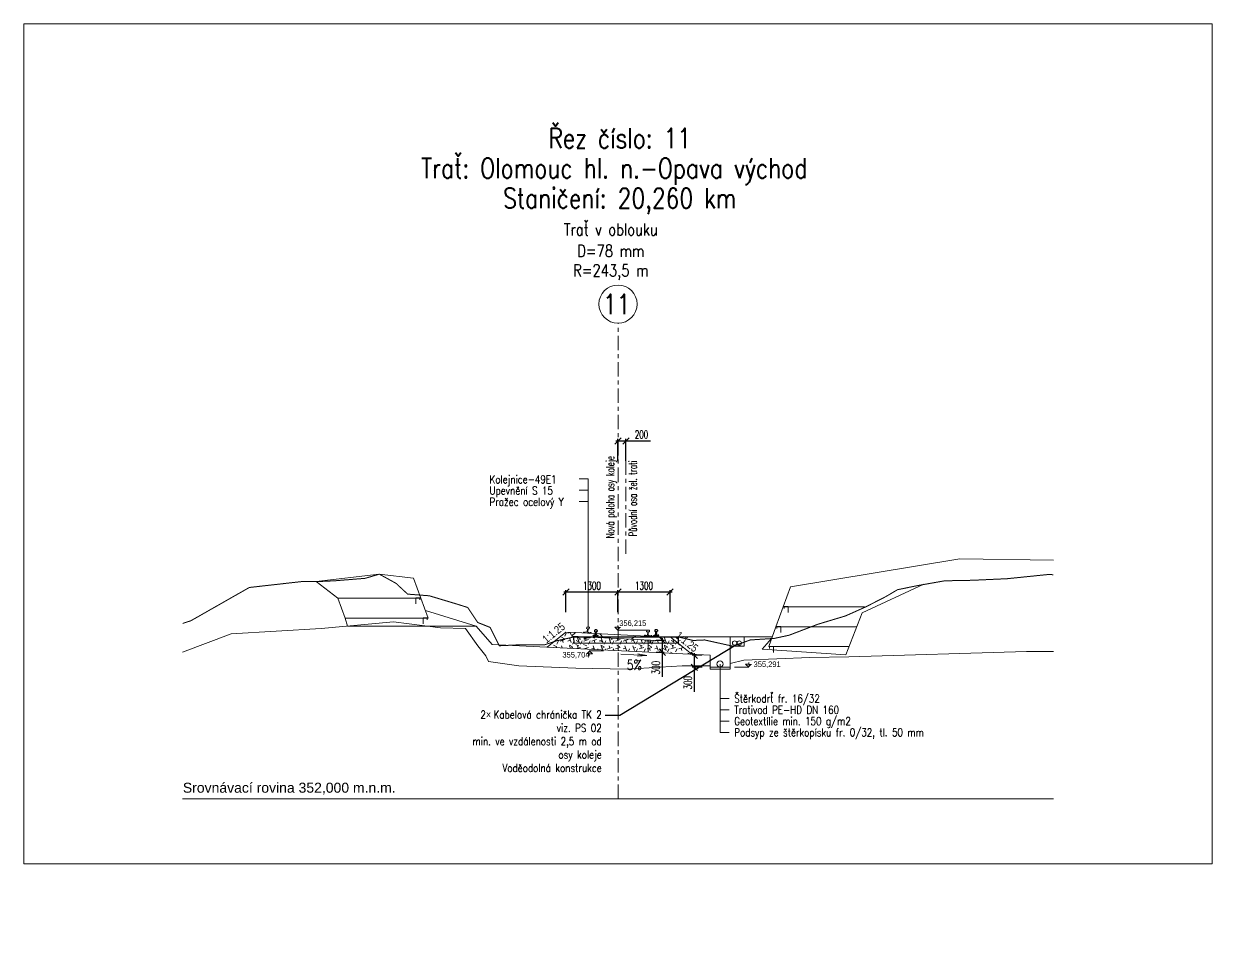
# Model space of a CAD drawing. Header units: millimetres. Extents: x -533422 to -532014, y -1115269 to -1112931.
# Drawn here: x -533002.33 to -532972.63, y -1112954.31 to -1112931.2 of the extents above; entities that cross this region are included whole.
import ezdxf
from ezdxf import colors
from ezdxf.entities.mleader import LeaderData, LeaderLine
from ezdxf.enums import TextEntityAlignment as Align
from ezdxf.math import Vec2, Vec3

# ---------------------------------------------------------------- set-up
doc = ezdxf.new("R2010")
doc.units = ezdxf.units.MM
doc.header["$PDMODE"] = 3
doc.header["$PDSIZE"] = 0.5
doc.linetypes.add('ACAD_ISO10W100', pattern=[18, 12, -3, 0, -3])
for name, color, linetype in [('002 Linie  svahu', 8, 'Continuous'), ('_původní pražec-řezy', 7, 'Continuous'), ('_vodítka-řezy', 4, 'Continuous')]:
    doc.layers.add(name, color=color, linetype=linetype)
for name, color, linetype, lineweight in [('_popisy-řezy', 1, 'Continuous', 18), ('_příčné řezy-řezy', 1, 'Continuous', 20), ('_svršek-řezy', 1, 'Continuous', 18), ('_šrafy-řezy', 1, 'Continuous', 15), ('původní terén', 7, 'Continuous', 15), ('stránka A4', 3, 'Continuous', 0)]:
    doc.layers.add(name, color=color, linetype=linetype, lineweight=lineweight)
doc.styles.add('ARI 1_50(01)', font='arial.ttf', dxfattribs={"height": 0.2})
doc.styles.add('promile', font='romans71n.shx', dxfattribs={"width": 0.8})
doc.styles.get("Standard").update_dxf_attribs({"font": 'arial.ttf'})
doc.styles.add('Standard 1_100', font='romans.shx', dxfattribs={"width": 0.65, "height": 0.2})
doc.styles.add('‰', font='romans71n.shx', dxfattribs={"width": 0.8})
doc.dimstyles.new('1_100', dxfattribs={"dimtxt": 0.2, "dimasz": 0.16, "dimexe": 0.05, "dimexo": 0.2, "dimgap": 0.06, "dimtad": 1, "dimdec": 0, "dimlfac": 1000, "dimrnd": 5, "dimzin": 0, "dimtxsty": 'Standard 1_100', "dimblk": 'OBLIQUE', "dimcen": 2.5, "dimdle": 0.05, "dimclrd": 256, "dimclre": 256, "dimclrt": 1, "dimadec": 0, "dimazin": 0, "dimtfac": 1, "dimtdec": 0, "dimtmove": 0, "dimatfit": 3, "dimfxl": 0.5, "dimfxlon": 1, "dimtfillclr": 256, "dimarcsym": 0})

# ---------------------------------------------------------------- blocks, each defined once
blk = doc.blocks.new('RC_VYZNA')
for p, q in [((-2, 2), (0, 2)), ((0, 0), (-2, 2)), ((0, 2), (0, 3))]:
    blk.add_line(p, q)
blk.add_solid([(0, 0), (0, 0), (0, 2), (2, 2)])
blk = doc.blocks.new('Původní svršek')
at = {"layer": '_vodítka-řezy', "color": 12, "linetype": 'ACAD_ISO10W100', "lineweight": 0, "ltscale": 0.03, "extrusion": (0, 1, 6.12303e-17)}
blk.add_line((-675139.828, -974938.843), (-675139.828, -974936.508), dxfattribs=at)
at = {"layer": '_vodítka-řezy', "style": 'Standard 1_100', "width": 0.65}
blk.add_text('Původní osa žel. trati', height=0.2, rotation=90, dxfattribs=at).set_placement((-675139.558, -974936.508), align=Align.RIGHT)
blk = doc.blocks.new('A$C249728DF')
at = {"color": 7}
for p, q in [((0.715, 0.105), (0.717, 0.08)), ((0.74, 0.075), (0.719, 0.079)), ((0.752, 0.026), (0.749, 0.056)), ((0.766, 0.028), (0.762, 0.058)), ((0.766, 0.078), (0.785, 0.087)), ((0.782, 0.114), (0.786, 0.09)), ((-0.807, -0.149), (-0.807, -0.143)), ((-0.805, -0.14), (-0.792, -0.138)), ((-0.744, -0.149), (-0.805, -0.151)), ((-0.759, -0.127), (-0.784, -0.136)), ((-0.782, -0.015), (-0.783, -0.039)), ((-0.761, -0.048), (-0.781, -0.041)), ((-0.753, -0.097), (-0.754, -0.067)), ((-0.744, -0.149), (-0.683, -0.147)), ((-0.739, -0.097), (-0.74, -0.067)), ((-0.735, -0.047), (-0.714, -0.039)), ((-0.731, -0.126), (-0.705, -0.133)), ((-0.715, -0.013), (-0.713, -0.037)), ((-0.685, -0.136), (-0.698, -0.135)), ((-0.682, -0.145), (-0.682, -0.139)), ((0.704, -0.031), (0.703, -0.025)), ((0.705, -0.022), (0.718, -0.018)), ((0.766, -0.025), (0.706, -0.033)), ((0.749, -0.004), (0.725, -0.016)), ((0.766, -0.025), (0.827, -0.017)), ((0.777, 0), (0.804, -0.005)), ((0.824, -0.006), (0.811, -0.006)), ((0.828, -0.015), (0.827, -0.009))]:
    blk.add_line(p, q, dxfattribs=at)
blk.add_lwpolyline([(-1.269, -0.381), (-1.283, -0.219), (1.309, -0.006), (1.322, -0.168), (-1.269, -0.381)], dxfattribs=at)
for centre, radius, start, end in [((-0.74, -0.3), 0.3, 90.0237, 91.8383), ((-0.74, -0.08), 0.08, 80.204, 90.0475), ((0.728, 0.106), 0.013, 109.1975, 184.2723), ((0.719, 0.081), 0.002, 184.2723, 259.1282), ((0.75, 0.043), 0.08, 99.3539, 109.1975), ((0.786, -0.174), 0.3, 97.5631, 99.3778), ((0.739, 0.068), 0.007, 17.9715, 79.1282), ((0.669, 0.045), 0.08, 7.5631, 17.9715), ((0.786, -0.174), 0.3, 95.7485, 97.5631), ((0.746, 0.002), 0.007, 295.9902, 356.0557), ((0.634, 0.01), 0.12, 356.0557, 7.5631), ((0.764, 0.045), 0.08, 85.9288, 95.7724), ((0.769, 0.072), 0.007, 115.9981, 177.1547), ((0.842, 0.068), 0.08, 177.1547, 187.5631), ((0.885, 0.044), 0.12, 187.5631, 199.0706), ((0.769, 0.111), 0.013, 10.854, 85.9288), ((0.779, 0.007), 0.007, 199.0706, 259.136), ((0.784, 0.089), 0.002, 295.9981, 10.854), ((-0.804, -0.143), 0.003, 99.583, 181.8383), ((-0.805, -0.149), 0.0015, 181.8383, 271.8383), ((-0.798, -0.098), 0.04, 279.583, 290.2654), ((-0.781, -0.039), 0.002, 178.5474, 253.4034), ((-0.769, -0.015), 0.013, 103.4727, 178.5474), ((-0.754, -0.08), 0.08, 93.6291, 103.4727), ((-0.763, -0.054), 0.007, 12.2467, 73.4034), ((-0.74, -0.3), 0.3, 91.8383, 93.653), ((-0.762, -0.12), 0.007, 290.2654, 350.3308), ((-0.834, -0.07), 0.08, 1.8383, 12.2467), ((-0.873, -0.101), 0.12, 350.3308, 1.8383), ((-0.66, -0.064), 0.08, 171.4299, 181.8383), ((-0.732, -0.053), 0.007, 110.2733, 171.4299), ((-0.619, -0.093), 0.12, 181.8383, 193.3458), ((-0.729, -0.119), 0.007, 193.3458, 253.4112), ((-0.728, -0.014), 0.013, 5.1292, 80.204), ((-0.715, -0.037), 0.002, 290.2733, 5.1292), ((-0.694, -0.095), 0.04, 253.4112, 264.0936), ((-0.685, -0.139), 0.003, 1.8383, 84.0936), ((-0.683, -0.145), 0.0015, 271.8383, 1.8383), ((0.706, -0.025), 0.003, 105.3078, 187.5631), ((0.706, -0.031), 0.0015, 187.5631, 277.5631), ((0.708, 0.02), 0.04, 285.3078, 295.9902), ((0.811, 0.034), 0.04, 259.136, 269.8184), ((0.824, -0.009), 0.003, 7.5631, 89.8184), ((0.827, -0.015), 0.0015, 277.5631, 7.5631)]:
    blk.add_arc(centre, radius, start, end, dxfattribs=at)
blk = doc.blocks.new('_Oblique')
at = {"color": 0, "linetype": 'ByBlock', "lineweight": -2}
blk.add_line((0.5, 0.5), (-0.5, -0.5), dxfattribs=at)
blk = doc.blocks.new('*D113')
at = {"layer": '_příčné řezy-řezy', "linetype": 'Continuous', "lineweight": -2}
for p, q in [((-532987.432, -1112945.408), (-532988.832, -1112945.408)), ((-532988.782, -1112945.908), (-532988.782, -1112945.358)), ((-532987.482, -1112945.408), (-532987.482, -1112945.458))]:
    blk.add_line(p, q, dxfattribs=at)
at = {"layer": 'Defpoints', "color": 0}
for p in [(-532988.782, -1112945.408), (-532987.482, -1112945.373), (-532988.782, -1112946.527)]:
    blk.add_point(p, dxfattribs=at)
at = {"layer": '_příčné řezy-řezy', "lineweight": -2, "xscale": 0.16, "yscale": 0.16, "zscale": 0.16, "rotation": 180}
blk.add_blockref('_Oblique', (-532988.782, -1112945.408), dxfattribs=at)
at = {"layer": '_příčné řezy-řezy', "lineweight": -2, "xscale": 0.16, "yscale": 0.16, "zscale": 0.16}
blk.add_blockref('_Oblique', (-532987.482, -1112945.408), dxfattribs=at)
at = {"layer": '_příčné řezy-řezy', "color": 1, "lineweight": 9, "insert": (-532988.132, -1112945.248), "char_height": 0.2, "attachment_point": 5, "style": 'Standard 1_100'}
blk.add_mtext('1300', dxfattribs=at)
blk = doc.blocks.new('*D114')
at = {"layer": '_příčné řezy-řezy', "linetype": 'Continuous', "lineweight": -2}
for p, q in [((-532986.132, -1112945.408), (-532987.532, -1112945.408)), ((-532987.482, -1112945.908), (-532987.482, -1112945.358)), ((-532986.182, -1112945.908), (-532986.182, -1112945.358))]:
    blk.add_line(p, q, dxfattribs=at)
at = {"layer": 'Defpoints', "color": 0}
for p in [(-532987.482, -1112945.408), (-532987.482, -1112946.527), (-532986.182, -1112946.527)]:
    blk.add_point(p, dxfattribs=at)
at = {"layer": '_příčné řezy-řezy', "lineweight": -2, "xscale": 0.16, "yscale": 0.16, "zscale": 0.16, "rotation": 180}
blk.add_blockref('_Oblique', (-532987.482, -1112945.408), dxfattribs=at)
at = {"layer": '_příčné řezy-řezy', "lineweight": -2, "xscale": 0.16, "yscale": 0.16, "zscale": 0.16}
blk.add_blockref('_Oblique', (-532986.182, -1112945.408), dxfattribs=at)
at = {"layer": '_příčné řezy-řezy', "color": 1, "lineweight": 9, "insert": (-532986.832, -1112945.248), "char_height": 0.2, "attachment_point": 5, "style": 'Standard 1_100'}
blk.add_mtext('1300', dxfattribs=at)
blk = doc.blocks.new('*D122')
at = {"layer": '_příčné řezy-řezy', "linetype": 'Continuous', "lineweight": -2}
for p, q in [((-532987.532, -1112941.628), (-532987.282, -1112941.628)), ((-532987.482, -1112942.128), (-532987.482, -1112941.578)), ((-532987.282, -1112942.128), (-532987.282, -1112941.578)), ((-532987.282, -1112941.628), (-532986.668, -1112941.628))]:
    blk.add_line(p, q, dxfattribs=at)
at = {"layer": 'Defpoints', "color": 0}
for p in [(-532987.282, -1112941.628), (-532987.482, -1112942.415), (-532987.282, -1112942.419)]:
    blk.add_point(p, dxfattribs=at)
at = {"layer": '_příčné řezy-řezy', "lineweight": -2, "xscale": 0.16, "yscale": 0.16, "zscale": 0.16, "rotation": 180}
blk.add_blockref('_Oblique', (-532987.482, -1112941.628), dxfattribs=at)
at = {"layer": '_příčné řezy-řezy', "lineweight": -2, "xscale": 0.16, "yscale": 0.16, "zscale": 0.16}
blk.add_blockref('_Oblique', (-532987.282, -1112941.628), dxfattribs=at)
at = {"layer": '_příčné řezy-řezy', "color": 1, "lineweight": 9, "insert": (-532986.895, -1112941.468), "char_height": 0.2, "attachment_point": 5, "style": 'Standard 1_100'}
blk.add_mtext('200', dxfattribs=at)
blk = doc.blocks.new('*D124')
at = {"layer": '_příčné řezy-řezy', "linetype": 'Continuous', "lineweight": -2}
for p, q in [((-532986.531, -1112946.61), (-532986.324, -1112946.61)), ((-532986.374, -1112946.56), (-532986.374, -1112946.91)), ((-532986.531, -1112946.91), (-532986.324, -1112946.91)), ((-532986.374, -1112946.91), (-532986.374, -1112947.524))]:
    blk.add_line(p, q, dxfattribs=at)
at = {"layer": 'Defpoints', "color": 0}
for p in [(-532986.731, -1112946.61), (-532986.731, -1112946.91), (-532986.374, -1112946.91)]:
    blk.add_point(p, dxfattribs=at)
at = {"layer": '_příčné řezy-řezy', "lineweight": -2, "xscale": 0.16, "yscale": 0.16, "zscale": 0.16}
for p, rotation in [((-532986.374, -1112946.61), 90), ((-532986.374, -1112946.91), 270)]:
    blk.add_blockref('_Oblique', p, dxfattribs=dict(at, rotation=rotation))
at = {"layer": '_příčné řezy-řezy', "color": 1, "lineweight": 9, "insert": (-532986.534, -1112947.297), "char_height": 0.2, "attachment_point": 5, "rotation": 90, "style": 'Standard 1_100'}
blk.add_mtext('300', dxfattribs=at)
blk = doc.blocks.new('*D125')
at = {"layer": '_příčné řezy-řezy', "linetype": 'Continuous', "lineweight": -2}
for p, q in [((-532985.382, -1112946.987), (-532985.627, -1112946.987)), ((-532985.577, -1112946.937), (-532985.577, -1112947.287)), ((-532985.382, -1112947.287), (-532985.627, -1112947.287)), ((-532985.577, -1112947.287), (-532985.577, -1112947.901))]:
    blk.add_line(p, q, dxfattribs=at)
at = {"layer": 'Defpoints', "color": 0}
for p in [(-532985.182, -1112946.987), (-532985.577, -1112947.287), (-532985.182, -1112947.287)]:
    blk.add_point(p, dxfattribs=at)
at = {"layer": '_příčné řezy-řezy', "lineweight": -2, "xscale": 0.16, "yscale": 0.16, "zscale": 0.16}
for p, rotation in [((-532985.577, -1112946.987), 90), ((-532985.577, -1112947.287), 270)]:
    blk.add_blockref('_Oblique', p, dxfattribs=dict(at, rotation=rotation))
at = {"layer": '_příčné řezy-řezy', "color": 1, "lineweight": 9, "insert": (-532985.737, -1112947.674), "char_height": 0.2, "attachment_point": 5, "rotation": 90, "style": 'Standard 1_100'}
blk.add_mtext('300', dxfattribs=at)

msp = doc.modelspace()

# ---------------------------------------------------------------- hatches: boundary and pattern name
at = {"layer": '_šrafy-řezy', "linetype": 'Continuous'}
h = msp.add_hatch(dxfattribs=at)
h.set_pattern_fill('UNIHER', color=1, scale=0.05, style=0)
h.set_pattern_definition([(18.435, (141812.83852, -138008.09968), (0.197642177225, 0.197642530296), [0.0625, -0.5, 0.125, -0.5625]), (18.435, (141812.97687, -138008.11944), (0.197642177225, 0.197642530296), [0.125, -0.5, 0.0625, -0.5625]), (108.435, (141812.8583, -138008.15897), (0.197642177225, 0.197642530296), [0.125, -0.5, 0.125, -0.5]), (108.435, (141812.8583, -138007.96133), (0.197642177225, 0.197642530296), [0.125, -0.5, 0.125, -0.5]), (108.435, (141813.03617, -138008.09968), (0.197642177225, 0.197642530296), [0.0625, -0.5625]), (108.435, (141812.66065, -138007.96133), (0.197642177225, 0.197642530296), [0.0625, -0.5625]), (333.435, (141812.89782, -138008.07991), (0.197642294287, 0.19764242375), [0.0883885, -0.79549515, 0.0883885, -0.79549515]), (333.435, (141812.50253, -138007.88227), (0.197642294287, 0.19764242375), [0.08838835, -1.6793786]), (333.435, (141813.09546, -138008.07991), (0.197642294287, 0.19764242375), [0.0883885, -0.35385534, 0.0883885, -1.23743685]), (333.435, (141812.70017, -138007.88227), (0.197642294287, 0.19764242375), [0.08838835, -1.6793786]), (333.435, (141813.2931, -138008.07991), (0.197642294287, 0.19764242375), [0.0883885, -0.79549515, 0.0883885, -0.79549515]), (333.435, (141813.68839, -138008.27756), (0.197642294287, 0.19764242375), [0.08838835, -1.6793786]), (63.435, (141812.81876, -138008.04038), (-0.197643635928, -0.197641752932), [0.08839, -0.35355, 0.08839, -0.7955, 0.08839, -0.35355])])
h.paths.add_polyline_path([(-532986.7309, -1112946.6297), (-532986.8057, -1112946.6259), (-532986.8046, -1112946.6047), (-532988.1804, -1112946.5343), (-532988.1815, -1112946.5555), (-532988.3055, -1112946.5492), (-532988.3075, -1112946.5882), (-532988.3287, -1112946.5872), (-532988.3256, -1112946.5269), (-532988.641, -1112946.5108), (-532988.5413, -1112946.4208), (-532988.7818, -1112946.4085), (-532989.2532, -1112946.7855), (-532986.7309, -1112946.9096)])
h.paths.add_polyline_path([(-532986.1818, -1112946.5285), (-532986.434, -1112946.5285), (-532986.344, -1112946.6283), (-532986.6594, -1112946.6121), (-532986.6625, -1112946.6724), (-532986.6837, -1112946.6713), (-532986.6817, -1112946.6322), (-532986.7309, -1112946.6297), (-532986.7309, -1112946.9096), (-532985.6383, -1112946.9633)])

# ---------------------------------------------------------------- linework, layer by layer
at = {"layer": '002 Linie  svahu', "color": 1, "linetype": 'Continuous', "lineweight": 18, "ltscale": 0.25}
msp.add_line((-532985.1818, -1112947.2534), (-532985.6383, -1112947.2534), dxfattribs=at)
at = {"layer": '002 Linie  svahu', "color": 1, "linetype": 'Continuous', "lineweight": 18, "ltscale": 0.25, "flags": 128}
for points in [[(-532983.1703, -1112945.2722), (-532978.9406, -1112944.5732), (-532976.6024, -1112944.6058)], [(-532993.4462, -1112944.9595), (-532995.0288, -1112945.1468)], [(-532992.5933, -1112945.0564), (-532993.4462, -1112944.9595)], [(-532992.5933, -1112945.0564), (-532992.4113, -1112945.5564), (-532992.9113, -1112945.5564)], [(-532995.0288, -1112945.1468), (-532994.4854, -1112945.5564), (-532994.4854, -1112945.5564), (-532994.3034, -1112946.0564), (-532994.2423, -1112946.2601), (-532991.0221, -1112946.2601), (-532990.6228, -1112946.7182)], [(-532983.6426, -1112946.5696), (-532983.8818, -1112946.8363), (-532981.7841, -1112946.98), (-532981.3764, -1112945.9231), (-532979.8425, -1112945.2075)], [(-532983.1703, -1112945.2722), (-532983.3523, -1112945.7722), (-532982.8523, -1112945.7722)], [(-532992.4113, -1112945.5564), (-532994.4854, -1112945.5564)], [(-532992.4113, -1112945.5564), (-532992.2293, -1112946.0564), (-532992.7293, -1112946.0564)], [(-532992.5341, -1112945.7033), (-532992.5341, -1112945.5533), (-532992.4341, -1112945.5533), (-532992.4341, -1112945.6033)], [(-532992.2965, -1112945.8718), (-532991.0221, -1112946.2601)], [(-532983.3523, -1112945.7722), (-532983.5343, -1112946.2722), (-532983.0343, -1112946.2722)], [(-532983.3523, -1112945.7722), (-532981.3178, -1112945.7722)], [(-532983.2296, -1112945.919), (-532983.2296, -1112945.769), (-532983.3296, -1112945.769), (-532983.3296, -1112945.819)], [(-532998.3612, -1112946.9139), (-532997.1512, -1112946.4547), (-532994.9001, -1112946.3216), (-532993.0885, -1112946.1486), (-532991.9164, -1112946.3017), (-532991.2903, -1112946.3216), (-532990.9839, -1112946.7476), (-532990.7841, -1112947.0005), (-532990.7175, -1112947.1469), (-532989.9583, -1112947.2534), (-532988.533, -1112947.3066), (-532987.2543, -1112947.3332), (-532985.8823, -1112947.2534), (-532985.6383, -1112947.2534)], [(-532992.2293, -1112946.0564), (-532994.3034, -1112946.0564)], [(-532992.3521, -1112946.2033), (-532992.3521, -1112946.0533), (-532992.2521, -1112946.0533), (-532992.2521, -1112946.1033)], [(-532983.5343, -1112946.2722), (-532983.7163, -1112946.7722), (-532983.2163, -1112946.7722)], [(-532983.5343, -1112946.2722), (-532981.5108, -1112946.2722)], [(-532983.4116, -1112946.419), (-532983.4116, -1112946.269), (-532983.5116, -1112946.269), (-532983.5116, -1112946.319)], [(-532984.6818, -1112947.1893), (-532984.3372, -1112947.107), (-532982.6855, -1112947.0404), (-532981.7131, -1112947.0271), (-532977.2726, -1112946.895), (-532976.6024, -1112946.895)], [(-532983.7163, -1112946.7722), (-532981.7039, -1112946.7722)], [(-532983.5935, -1112946.919), (-532983.5935, -1112946.769), (-532983.6935, -1112946.769), (-532983.6935, -1112946.819)]]:
    msp.add_lwpolyline(points, dxfattribs=at)
at = {"layer": '_popisy-řezy', "linetype": 'Continuous'}
for p, q in [((-532988.4559, -1112942.5786), (-532988.2309, -1112942.5786)), ((-532988.2309, -1112946.2845), (-532988.2309, -1112942.5786)), ((-532988.4559, -1112942.8599), (-532988.2309, -1112942.8599)), ((-532988.4559, -1112943.1411), (-532988.2309, -1112943.1411)), ((-532984.9318, -1112948.9144), (-532984.9318, -1112947.2058)), ((-532984.9318, -1112948.0707), (-532984.7068, -1112948.0707)), ((-532984.9318, -1112948.3519), (-532984.7068, -1112948.3519)), ((-532984.9318, -1112948.6332), (-532984.7068, -1112948.6332)), ((-532984.9318, -1112948.9144), (-532984.7068, -1112948.9144))]:
    msp.add_line(p, q, dxfattribs=at)
at = {"layer": '_popisy-řezy', "linetype": 'Continuous', "lineweight": 13}
for p, q in [((-532987.4124, -1112946.9595), (-532986.7647, -1112946.994)), ((-532986.7647, -1112946.994), (-532986.9915, -1112947.0118)), ((-532986.7647, -1112946.994), (-532986.9883, -1112946.9523))]:
    msp.add_line(p, q, dxfattribs=at)
at = {"layer": '_popisy-řezy', "color": 1, "lineweight": 13}
msp.add_circle((-532987.4818, -1112938.2083), 0.4767, dxfattribs=at)
at = {"layer": '_svršek-řezy', "linetype": 'Continuous', "lineweight": 13}
for p, q in [((-532988.2683, -1112946.3209), (-532988.2642, -1112946.2811)), ((-532988.2683, -1112946.3209), (-532988.2642, -1112946.2811)), ((-532988.2642, -1112946.2811), (-532988.1976, -1112946.2879)), ((-532988.2642, -1112946.2811), (-532988.1976, -1112946.2879)), ((-532988.1976, -1112946.2879), (-532988.2016, -1112946.3277)), ((-532988.1976, -1112946.2879), (-532988.2016, -1112946.3277)), ((-532988.3081, -1112946.4264), (-532988.3062, -1112946.4132)), ((-532988.3081, -1112946.4264), (-532988.3062, -1112946.4132)), ((-532988.1838, -1112946.439), (-532988.3081, -1112946.4264)), ((-532988.1838, -1112946.439), (-532988.3081, -1112946.4264)), ((-532988.3062, -1112946.4132), (-532988.2502, -1112946.4052)), ((-532988.3062, -1112946.4132), (-532988.2502, -1112946.4052)), ((-532988.2419, -1112946.3236), (-532988.2683, -1112946.3209)), ((-532988.2419, -1112946.3236), (-532988.2683, -1112946.3209)), ((-532988.2502, -1112946.4052), (-532988.2419, -1112946.3236)), ((-532988.228, -1112946.325), (-532988.2363, -1112946.4066)), ((-532988.228, -1112946.325), (-532988.2363, -1112946.4066)), ((-532988.2363, -1112946.4066), (-532988.1817, -1112946.4262)), ((-532988.2363, -1112946.4066), (-532988.1817, -1112946.4262)), ((-532988.2016, -1112946.3277), (-532988.228, -1112946.325)), ((-532988.2016, -1112946.3277), (-532988.228, -1112946.325)), ((-532988.1817, -1112946.4262), (-532988.1838, -1112946.439)), ((-532988.1817, -1112946.4262), (-532988.1838, -1112946.439)), ((-532986.7411, -1112946.4844), (-532986.7973, -1112946.4969)), ((-532986.7411, -1112946.4844), (-532986.7973, -1112946.4969)), ((-532986.7973, -1112946.4969), (-532986.7973, -1112946.51)), ((-532986.7973, -1112946.4969), (-532986.7973, -1112946.51)), ((-532986.7973, -1112946.51), (-532986.6723, -1112946.5132)), ((-532986.7973, -1112946.51), (-532986.6723, -1112946.5132)), ((-532986.7644, -1112946.3618), (-532986.7655, -1112946.4017)), ((-532986.7644, -1112946.3618), (-532986.7655, -1112946.4017)), ((-532986.7655, -1112946.4017), (-532986.739, -1112946.4024)), ((-532986.7655, -1112946.4017), (-532986.739, -1112946.4024)), ((-532986.6975, -1112946.3635), (-532986.7644, -1112946.3618)), ((-532986.739, -1112946.4024), (-532986.7411, -1112946.4844)), ((-532986.739, -1112946.4024), (-532986.7411, -1112946.4844)), ((-532986.7271, -1112946.4848), (-532986.725, -1112946.4028)), ((-532986.7271, -1112946.4848), (-532986.725, -1112946.4028)), ((-532986.6723, -1112946.5), (-532986.7271, -1112946.4848)), ((-532986.6723, -1112946.5), (-532986.7271, -1112946.4848)), ((-532986.725, -1112946.4028), (-532986.6985, -1112946.4035)), ((-532986.725, -1112946.4028), (-532986.6985, -1112946.4035)), ((-532986.6985, -1112946.4035), (-532986.6975, -1112946.3635)), ((-532986.6985, -1112946.4035), (-532986.6975, -1112946.3635)), ((-532986.6723, -1112946.5132), (-532986.6723, -1112946.5)), ((-532986.6723, -1112946.5132), (-532986.6723, -1112946.5))]:
    msp.add_line(p, q, dxfattribs=at)
at = {"layer": '_svršek-řezy', "linetype": 'Continuous'}
for p, q in [((-532988.7818, -1112946.4085), (-532989.2532, -1112946.7855)), ((-532988.5413, -1112946.4208), (-532988.7818, -1112946.4085)), ((-532986.7309, -1112946.6085), (-532986.7309, -1112946.9096)), ((-532986.434, -1112946.5285), (-532986.1818, -1112946.5285)), ((-532986.1818, -1112946.5285), (-532985.6383, -1112946.9633)), ((-532986.1818, -1112946.5285), (-532983.6276, -1112946.5285)), ((-532984.3318, -1112946.7627), (-532984.3318, -1112946.5285)), ((-532990.6228, -1112946.7182), (-532985.1818, -1112946.9858)), ((-532984.6818, -1112946.7627), (-532984.3318, -1112946.7627)), ((-532985.1818, -1112947.2858), (-532984.6818, -1112947.2858)), ((-532985.1818, -1112947.3358), (-532984.6818, -1112947.3358))]:
    msp.add_line(p, q, dxfattribs=at)
at = {"layer": '_svršek-řezy', "lineweight": 13}
for p, q in [((-532988.5413, -1112946.4208), (-532988.641, -1112946.5108)), ((-532988.641, -1112946.5108), (-532986.344, -1112946.6283)), ((-532986.434, -1112946.5285), (-532988.5413, -1112946.4208)), ((-532988.3419, -1112946.431), (-532988.3409, -1112946.4097)), ((-532988.3197, -1112946.4108), (-532988.3409, -1112946.4097)), ((-532988.3287, -1112946.5872), (-532988.3256, -1112946.5269)), ((-532988.3075, -1112946.5882), (-532988.3287, -1112946.5872)), ((-532988.3197, -1112946.4108), (-532988.3207, -1112946.432)), ((-532988.3055, -1112946.5492), (-532988.3075, -1112946.5882)), ((-532988.1815, -1112946.5555), (-532988.3055, -1112946.5492)), ((-532988.1804, -1112946.5343), (-532988.1815, -1112946.5555)), ((-532988.1745, -1112946.4183), (-532988.1756, -1112946.4395)), ((-532988.1745, -1112946.4183), (-532988.1533, -1112946.4193)), ((-532988.1544, -1112946.4405), (-532988.1533, -1112946.4193)), ((-532987.9321, -1112946.4519), (-532987.842, -1112946.5516)), ((-532987.0432, -1112946.4974), (-532987.143, -1112946.5874)), ((-532986.8209, -1112946.5087), (-532986.8198, -1112946.4875)), ((-532986.7986, -1112946.4886), (-532986.8198, -1112946.4875)), ((-532986.8046, -1112946.6047), (-532986.8057, -1112946.6259)), ((-532986.7986, -1112946.4886), (-532986.7997, -1112946.5098)), ((-532986.6625, -1112946.6724), (-532986.6594, -1112946.6121)), ((-532986.6535, -1112946.496), (-532986.6546, -1112946.5173)), ((-532986.6535, -1112946.496), (-532986.6323, -1112946.4971)), ((-532986.6334, -1112946.5183), (-532986.6323, -1112946.4971)), ((-532986.434, -1112946.5285), (-532986.344, -1112946.6283)), ((-532984.6818, -1112947.3358), (-532984.6818, -1112946.5285)), ((-532986.8057, -1112946.6259), (-532986.6817, -1112946.6322)), ((-532986.6817, -1112946.6322), (-532986.6837, -1112946.6713)), ((-532986.6837, -1112946.6713), (-532986.6625, -1112946.6724)), ((-532985.1818, -1112947.3358), (-532985.1818, -1112946.9858))]:
    msp.add_line(p, q, dxfattribs=at)
at = {"layer": '_svršek-řezy'}
for p, q in [((-532986.7644, -1112946.3618), (-532987.4819, -1112946.3618)), ((-532988.2007, -1112946.8726), (-532987.8413, -1112946.8726)), ((-532984.5729, -1112947.2872), (-532984.2134, -1112947.2872))]:
    msp.add_line(p, q, dxfattribs=at)
at = {"layer": '_svršek-řezy', "color": 3, "linetype": 'Continuous'}
msp.add_circle((-532984.5668, -1112946.6835), 0.055, dxfattribs=at)
at = {"layer": '_svršek-řezy', "color": 6, "linetype": 'Continuous'}
msp.add_circle((-532984.4518, -1112946.6835), 0.055, dxfattribs=at)
at = {"layer": '_svršek-řezy', "lineweight": 13}
msp.add_circle((-532984.9318, -1112947.2058), 0.08, dxfattribs=at)
at = {"layer": '_vodítka-řezy', "color": 1, "linetype": 'ACAD_ISO10W100', "lineweight": 15, "ltscale": 0.03, "extrusion": (0, 1, 6.12303e-17)}
msp.add_line((-532987.4818, -1112950.5768), (-532987.4818, -1112938.6851), dxfattribs=at)
at = {"layer": '_vodítka-řezy', "color": 1, "lineweight": 15}
msp.add_lwpolyline([(-532998.3612, -1112950.5768), (-532976.6024, -1112950.5768)], dxfattribs=at)
at = {"layer": 'původní terén', "color": 250, "lineweight": 15, "const_width": 0.025}
for points in [[(-532998.1565, -1112946.1247), (-532996.6947, -1112945.2924), (-532995.4036, -1112945.1468), (-532995.0288, -1112945.1468), (-532994.5707, -1112945.1259), (-532993.8002, -1112945.0635), (-532993.4462, -1112944.9595), (-532993.0297, -1112945.1884), (-532992.7382, -1112945.4589), (-532992.1968, -1112945.5005), (-532991.5721, -1112945.6878), (-532991.2389, -1112945.7918), (-532990.989, -1112946.1664), (-532990.6767, -1112946.2912), (-532990.4476, -1112946.749), (-532989.9895, -1112946.7282), (-532989.3231, -1112946.7282), (-532989.0108, -1112946.6241), (-532988.5818, -1112946.5299)], [(-532985.9818, -1112946.5262), (-532985.604, -1112946.6175), (-532985.3159, -1112946.6044), (-532984.6087, -1112946.7615), (-532984.1765, -1112946.6044), (-532983.5741, -1112946.5652), (-532983.2074, -1112946.4866), (-532982.4871, -1112946.2118), (-532981.793, -1112946.0024), (-532981.2954, -1112945.78), (-532980.7846, -1112945.5182), (-532980.4965, -1112945.3481), (-532979.9858, -1112945.2434), (-532979.3179, -1112945.1257), (-532978.6238, -1112945.1126), (-532977.7595, -1112945.0733), (-532976.738, -1112944.9686), (-532976.6024, -1112944.9732)], [(-532998.1565, -1112946.1247), (-532998.3612, -1112946.1913)]]:
    msp.add_lwpolyline(points, dxfattribs=at)
at = {"layer": 'stránka A4'}
for p, q in [((-532972.6318, -1112931.1982), (-533002.3318, -1112931.1982)), ((-533002.3318, -1112931.1982), (-533002.3318, -1112952.1982)), ((-532972.6318, -1112952.1982), (-532972.6318, -1112931.1982)), ((-533002.3318, -1112952.1982), (-532972.6318, -1112952.1982))]:
    msp.add_line(p, q, dxfattribs=at)

# ---------------------------------------------------------------- block references
at = {"layer": '_původní pražec-řezy', "rotation": 355.4657335379777}
msp.add_blockref('A$C249728DF', (-532987.2859, -1112946.4129), dxfattribs=at)
at = {"layer": '_svršek-řezy', "xscale": 0.04, "yscale": 0.04, "zscale": 0.04}
for p in [(-532987.4819, -1112946.3618), (-532984.2134, -1112947.2872)]:
    msp.add_blockref('RC_VYZNA', p, dxfattribs=at)
at = {"layer": '_svršek-řezy', "xscale": 0.04, "yscale": 0.04, "zscale": 0.04, "rotation": 180}
msp.add_blockref('RC_VYZNA', (-532988.2007, -1112946.8726), dxfattribs=at)
at = {"layer": '_vodítka-řezy', "color": 4, "lineweight": 15}
msp.add_blockref('Původní svršek', (142152.5458, -138005.6104), dxfattribs=at)

# ---------------------------------------------------------------- texts
at = {"layer": '_popisy-řezy', "linetype": 'Continuous', "lineweight": 13, "style": 'promile', "width": 0.8}
for s, height, p in [('Řez číslo: 11', 0.5, (-532987.4392, -1112934.3104)), ('Trať: Olomouc hl. n.-Opava východ ', 0.5, (-532987.4392, -1112935.0604)), ('Staničení: 20,260 km', 0.5, (-532987.4392, -1112935.8104)), ('Trať v oblouku', 0.3, (-532987.6618, -1112936.4932)), ('D=78 mm', 0.3, (-532987.6618, -1112937.024)), ('R=243,5 m', 0.3, (-532987.6618, -1112937.5142))]:
    msp.add_text(s, height=height, dxfattribs=at).set_placement(p, align=Align.CENTER)
at = {"layer": '_popisy-řezy', "color": 1, "lineweight": 13, "style": 'promile', "width": 0.8}
msp.add_text('11', height=0.5, dxfattribs=at).set_placement((-532987.515, -1112938.4599), align=Align.CENTER)
at = {"layer": '_popisy-řezy', "linetype": 'Continuous', "style": '‰', "width": 0.8}
for s, p in [(' Kolejnice-49E1', (-532990.8018, -1112942.5887)), (' Upevnění S 15', (-532990.8018, -1112942.87)), (' Pražec ocelový Y', (-532990.8018, -1112943.1512)), ('Štěrkodrť fr. 16/32', (-532984.5768, -1112948.0707)), ('Trativod PE-HD DN 160', (-532984.5768, -1112948.3519)), ('Geotextílie min. 150 g/m2', (-532984.5768, -1112948.6332)), ('Podsyp ze štěrkopísku fr. 0/32, tl. 50 mm', (-532984.5768, -1112948.9144))]:
    msp.add_text(s, height=0.2, dxfattribs=at).set_placement(p, align=Align.MIDDLE_LEFT)
at = {"layer": '_popisy-řezy', "linetype": 'Continuous', "lineweight": 13, "width": 0.8}
for rotation, p in [(38.65981, (-532989.0266, -1112946.5038)), (321.34019, (-532985.8223, -1112946.7289))]:
    msp.add_text('1:1.25', height=0.2, rotation=rotation, dxfattribs=at).set_placement(p, align=Align.CENTER)
at = {"layer": '_popisy-řezy', "linetype": 'Continuous', "lineweight": 13, "style": 'promile', "width": 0.8}
msp.add_text('5%', height=0.25, dxfattribs=at).set_placement((-532987.2631, -1112947.3523))
at = {"layer": '_popisy-řezy', "color": 1, "lineweight": 15, "style": 'ARI 1_50(01)'}
msp.add_text('Srovnávací rovina 352,000 m.n.m.', height=0.25, rotation=0, dxfattribs=at).set_placement((-532998.3562, -1112950.4238))
at = {"layer": '_svršek-řezy', "width": 0.8}
for s, p in [('356,215', (-532987.4506, -1112946.2555)), ('355,704', (-532988.8706, -1112947.0447)), ('355,291', (-532984.0927, -1112947.2817))]:
    msp.add_text(s, height=0.14, dxfattribs=at).set_placement(p)
at = {"layer": '_vodítka-řezy', "color": 1, "lineweight": 15, "style": 'Standard 1_100', "width": 0.65}
msp.add_text('Nová poloha osy koleje', height=0.2, rotation=90, dxfattribs=at).set_placement((-532987.5754, -1112942.0069), align=Align.RIGHT)

# ---------------------------------------------------------------- dimensions: what is measured, and where the dimension line sits
at = {"layer": '_příčné řezy-řezy', "linetype": 'Continuous', "lineweight": 9}
for base, p1, p2, picture, middle in [((-532987.2818, -1112941.6284), (-532987.4818, -1112942.4152), (-532987.2818, -1112942.4185), '*D122', (-532986.8947, -1112941.4684)), ((-532988.7818, -1112945.4076), (-532987.4818, -1112945.3728), (-532988.7818, -1112946.5268), '*D113', (-532988.1318, -1112945.2476)), ((-532987.4818, -1112945.4076), (-532986.1818, -1112946.5268), (-532987.4818, -1112946.5268), '*D114', (-532986.8318, -1112945.2476))]:
    dim = msp.add_linear_dim(base=base, p1=p1, p2=p2, dimstyle='1_100', dxfattribs=at)
    dim.commit()
    dim.dimension.update_dxf_attribs({"geometry": picture, "text_midpoint": middle})
for base, p1, p2, picture, middle in [((-532986.3739, -1112946.9096), (-532986.7309, -1112946.6096), (-532986.7309, -1112946.9096), '*D124', (-532986.5339, -1112947.2967)), ((-532985.5772, -1112947.2869), (-532985.1818, -1112946.9869), (-532985.1818, -1112947.2869), '*D125', (-532985.7372, -1112947.674))]:
    dim = msp.add_linear_dim(base=base, p1=p1, p2=p2, angle=90, dimstyle='1_100', dxfattribs=at)
    dim.commit()
    dim.dimension.update_dxf_attribs({"geometry": picture, "text_midpoint": middle})

# ---------------------------------------------------------------- leaders
at = {"layer": '_popisy-řezy', "color": 1, "lineweight": 13}
ml = msp.add_multileader_mtext('Standard', dxfattribs=at)
ml.set_content('2{\\fArial|b0|i0|c0|p34;× }Kabelová chránička TK 2\\Pviz. PS 02\\Pmin. ve vzdálenosti 2,5 m od \\Posy koleje\\PVoděodolná konstrukce ', color=1, style='‰')
ml.set_leader_properties()
ml.build(insert=Vec2(0, 0))
ml.multileader.update_dxf_attribs({"dogleg_length": 0.36, "arrow_head_size": 0.1})
ctx = ml.context
ctx.base_point, ctx.char_height, ctx.arrow_head_size, ctx.landing_gap_size, ctx.plane_origin = Vec3(-532991.6431, -1112948.4918), 0.2, 0.1, 0.09, Vec3(-532990.2835, -1112949.0547)
ctx.text_align_type = 2
notes = []
notes.append((ctx, [(0, (1, 1, 0), (-532987.4384, -1112948.4918), (-1, 0), 0.36, [(0, [(-532984.4518, -1112946.6835)], 256, [])])]))
ctx.mtext.insert, ctx.mtext.defined_height, ctx.mtext.alignment, ctx.mtext.flow_direction = Vec3(-532987.8884, -1112948.3718), 0.2, 3, 5
for ctx, leaders in notes:
    for number, flags, end, landing, length, lines in leaders:
        leader = LeaderData()
        leader.index, (leader.has_last_leader_line, leader.has_dogleg_vector, leader.attachment_direction) = number, flags
        leader.last_leader_point, leader.dogleg_vector, leader.dogleg_length = Vec3(end), Vec3(landing), length
        for number, points, colour, breaks in lines:
            line = LeaderLine()
            line.index, line.vertices, line.color, line.breaks = number, Vec3.list(points), colors.encode_raw_color(colour), breaks
            leader.lines.append(line)
        ctx.leaders.append(leader)

doc.saveas('drawing.dxf')
